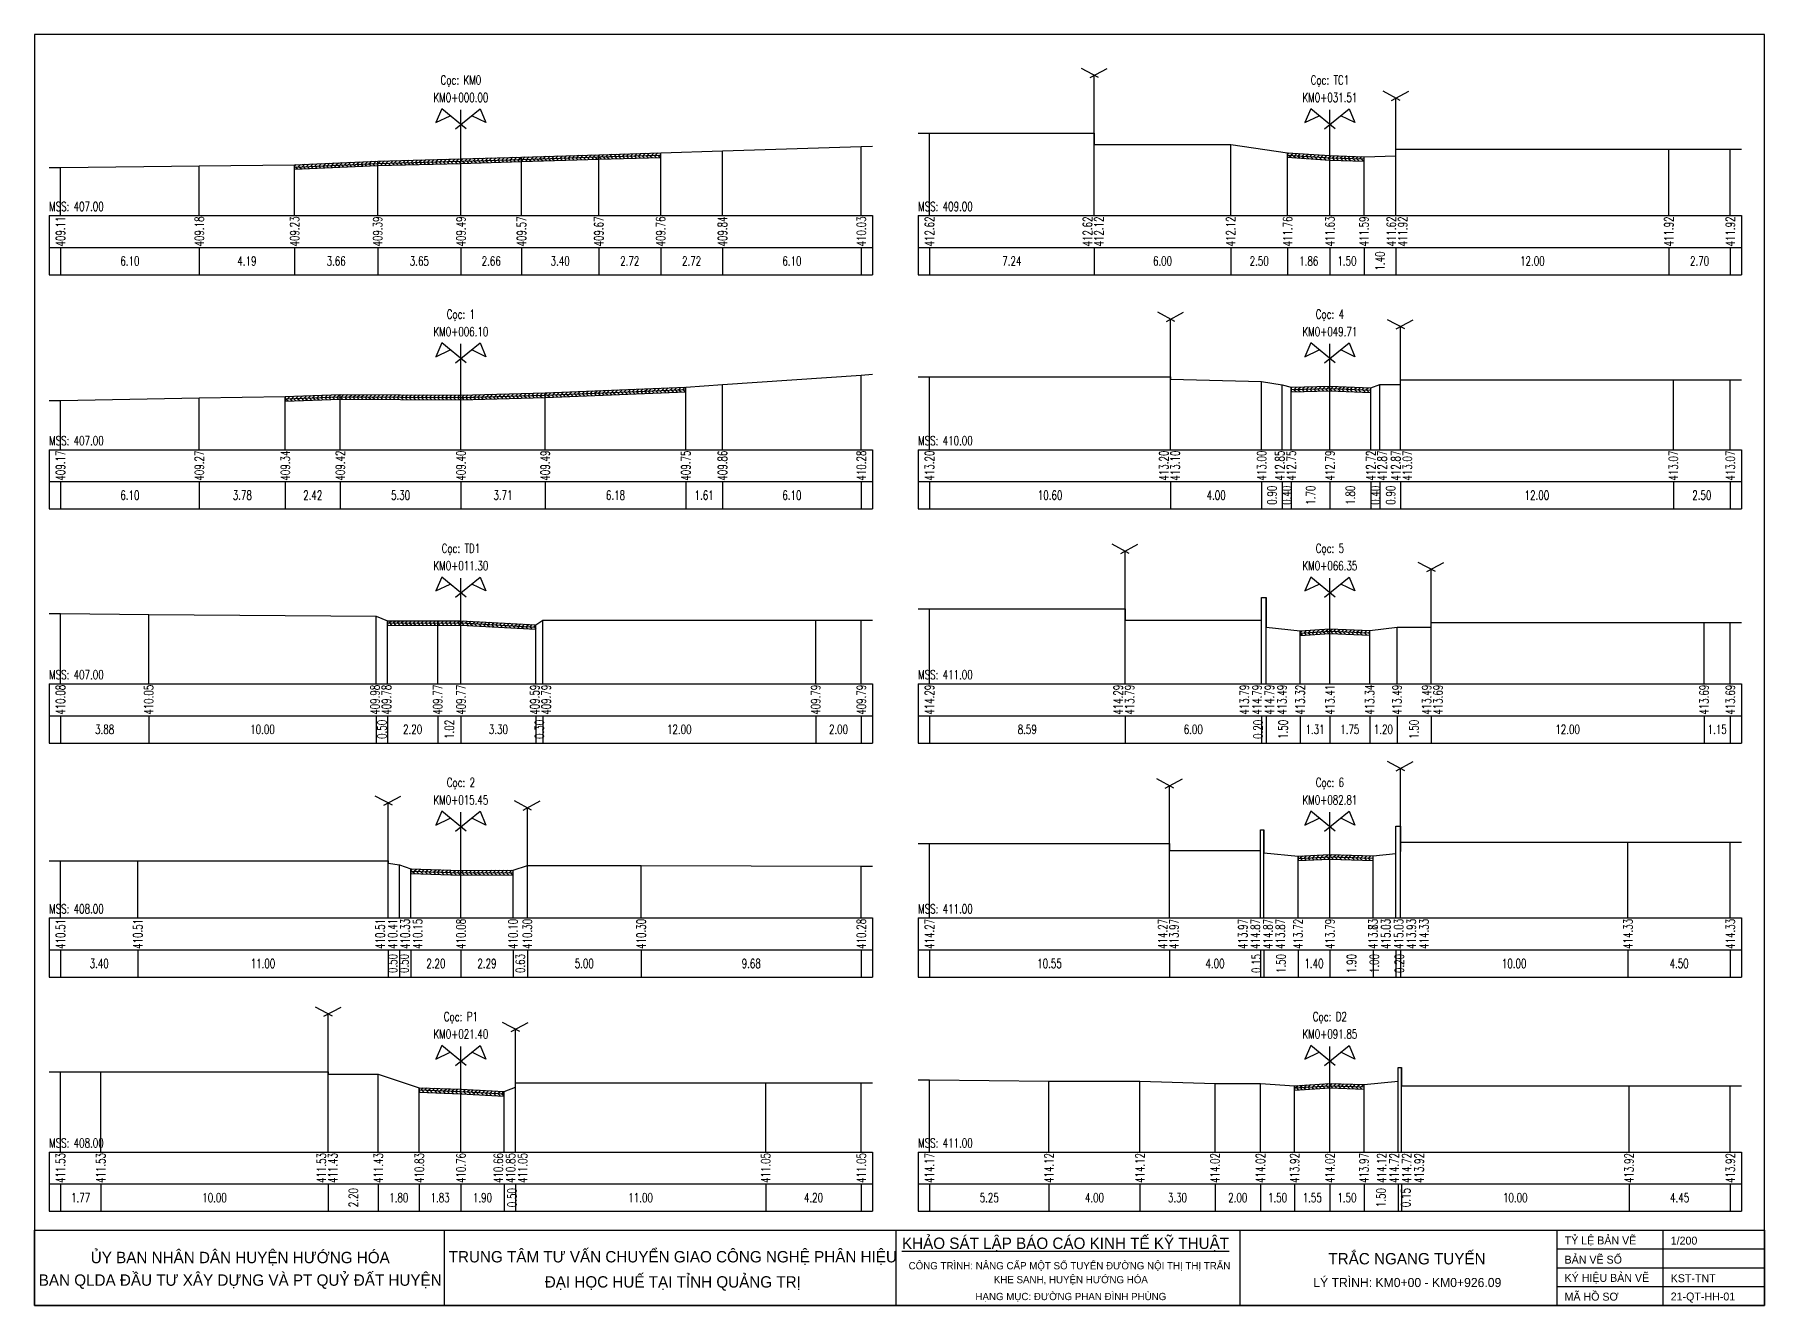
# Model space of a CAD drawing. Header units: centimetres. Extents: x 556321 to 560034, y 1839250 to 1840516.
# Drawn here: x 558196.7 to 558272.8, y 1839589.3 to 1839645.1 of the extents above; entities that cross this region are included whole.
import ezdxf
from ezdxf.enums import TextEntityAlignment as Align

# ---------------------------------------------------------------- set-up
doc = ezdxf.new("R2010")
doc.units = ezdxf.units.CM
doc.header["$MEASUREMENT"] = 0
doc.linetypes.add('KTTN$0$HIDDEN2', pattern=[0.1875, 0.125, -0.0625])
for name, color, linetype in [('AoDuongCu1', 1, 'Continuous'), ('AoDuongCu2', 2, 'Continuous'), ('DAU_CO', 3, 'Continuous'), ('entdauco', 3, 'Continuous'), ('ENTGOCTUYEN', 7, 'Continuous'), ('ENTPLINETUYEN', 1, 'Continuous'), ('enttntunhien', 3, 'Continuous'), ('KH_VAT', 8, 'Continuous'), ('KHUNGTEN', 1, 'Continuous'), ('KTTN$0$KHUNGTEN', 1, 'Continuous'), ('KTTN$0$NETKHUAT', 3, 'KTTN$0$HIDDEN2'), ('linedongtn', 8, 'Continuous'), ('MSSTracNgang', 5, 'Continuous'), ('plinetntn', 3, 'Continuous'), ('TuyenPDP_CDTN', 7, 'Continuous')]:
    doc.layers.add(name, color=color, linetype=linetype)
doc.styles.add('CHUSO', font='Vnsimple.shx', dxfattribs={"width": 0.7})
doc.styles.add('Khung ten', font='VHAVANB_3.TTF')
doc.styles.add('KTTN$0$Khung ten', font='VHAVANB_3.TTF')
doc.styles.add('TENCOC', font='vnsimple.shx', dxfattribs={"width": 0.7})
pattern_1 = [(45, (554573.0184, 1840687.18078), (-0.0883883476, 0.0883883476), [])]
pattern_2 = [(135, (554573.0184, 1840687.18078), (-0.0883883476, -0.0883883476), [])]

# ---------------------------------------------------------------- blocks, each defined once
blk = doc.blocks.new('A$C23B26463')
at = {"layer": 'KTTN$0$KHUNGTEN', "color": 7}
for p, q in [((-0.944, 2.953), (-0.944, 6.258)), ((18.913, 2.953), (18.913, 6.258)), ((34.032, 2.953), (34.032, 6.258)), ((47.968, 2.953), (47.968, 6.258)), ((52.635, 2.953), (52.635, 6.258))]:
    blk.add_line(p, q, dxfattribs=at)
at = {"layer": 'KTTN$0$KHUNGTEN', "color": 10}
blk.add_lwpolyline([(57.079, 2.953), (57.079, 58.791), (-18.961, 58.791), (-18.961, 2.953)], close=True, dxfattribs=at)
at = {"layer": 'KTTN$0$KHUNGTEN', "color": 4}
blk.add_lwpolyline([(-18.961, 6.258), (57.079, 6.258), (57.079, 2.953), (-18.961, 2.953), (-18.961, 6.258)], dxfattribs=at)
at = {"layer": 'KTTN$0$KHUNGTEN', "color": 7}
for points in [[(47.968, 5.432), (57.079, 5.432)], [(47.968, 4.606), (57.079, 4.606)], [(47.968, 3.78), (57.079, 3.78)]]:
    blk.add_lwpolyline(points, dxfattribs=at)
at = {"layer": 'ENTGOCTUYEN', "color": 3, "style": 'Khung ten'}
blk.add_text('kst-tnt', height=0.35, dxfattribs=at).set_placement((52.961, 4.145), align=Align.MIDDLE_LEFT)
at = {"layer": 'ENTPLINETUYEN', "color": 7, "style": 'Khung ten'}
for s, p in [('c«ng tr×nh: n©ng cÊp mét sè tuyÕn ®\xadêng néi thÞ thÞ trÊn ', (26.591, 4.697)), ('khe sanh, huyÖn h\xadíng hãa', (26.591, 4.085))]:
    blk.add_text(s, height=0.32, dxfattribs=at).set_placement(p, align=Align.MIDDLE_CENTER)
at = {"layer": 'ENTPLINETUYEN', "style": 'Khung ten'}
blk.add_text('h¹ng môc: ®\xadêng phan ®×nh phïng', height=0.32, dxfattribs=at).set_placement((26.591, 3.344), align=Align.MIDDLE_CENTER)
at = {"layer": 'KHUNGTEN', "color": 7, "style": 'Khung ten'}
for s, height, p in [('tr¾c ngang tuyÕn', 0.5, (41.368, 5.004)), ('Lý tr×nh: km0+00 - KM0+926.09', 0.4, (41.382, 3.958))]:
    blk.add_text(s, height=height, dxfattribs=at).set_placement(p, align=Align.MIDDLE_CENTER)
at = {"layer": 'KTTN$0$KHUNGTEN', "color": 7, "style": 'KTTN$0$Khung ten'}
for s, p in [('tû lÖ b¶n vÏ', (48.3, 5.808)), ('1/200', (52.961, 5.798)), ('b¶n vÏ sè', (48.294, 4.964)), ('Ký hiÖu b¶n vÏ', (48.294, 4.163)), ('m· hå s¬', (48.294, 3.337)), ('21-QT-hh-01', (52.961, 3.343))]:
    blk.add_text(s, height=0.35, dxfattribs=at).set_placement(p, align=Align.MIDDLE_LEFT)
blk.add_text('%%UKH¶O S¸T LËP B¸O C¸O KINH TÕ Kü THUËT', height=0.5, dxfattribs=at).set_placement((26.357, 5.682), align=Align.MIDDLE_CENTER)
at = {"layer": 'KTTN$0$NETKHUAT', "color": 7, "style": 'KTTN$0$Khung ten'}
for s, p in [('ñY BAN NH¢n D¢N huyÖn h\xadíng hãa', (-9.92, 5.057)), ('trung t©m t\xad vÊn chuyÓn giao c«ng nghÖ ph©n hiÖu', (9.095, 5.091)), ('ban qlda §ÇU T¦ X¢Y DùNG vµ pt quû ®Êt huyÖn', (-9.922, 4.065)), ('®¹i häc huÕ t¹i tØnh qu¶ng trÞ', (9.095, 3.985))]:
    blk.add_text(s, height=0.5, dxfattribs=at).set_placement(p, align=Align.MIDDLE_CENTER)
blk = doc.blocks.new('DauCo')
at = {"layer": 'DAU_CO', "linetype": 'Continuous'}
blk.add_line((0, 0), (0, 1.29), dxfattribs=at)
for points in [[(0.47, -0.38), (-1.68, 1.38), (-2.2, 0.17), (-0.95, 0.77)], [(-0.47, -0.38), (1.68, 1.38), (2.2, 0.17), (0.95, 0.77)]]:
    blk.add_lwpolyline(points, dxfattribs=at)
blk = doc.blocks.new('nha')
at = {"layer": 'KH_VAT', "color": 6}
for points in [[(0.188, 2.442), (-0.564, 2.844)], [(-0.188, 2.442), (0.564, 2.844)], [(0, 0), (0, 2.542)]]:
    blk.add_lwpolyline(points, dxfattribs=at)

msp = doc.modelspace()

# ---------------------------------------------------------------- hatches: boundary and pattern name
at = {"layer": 'AoDuongCu1'}
h = msp.add_hatch(dxfattribs=at)
h.set_pattern_fill('ANSI31', color=256, style=0)
h.set_pattern_definition(pattern_1)
h.paths.add_polyline_path([(558208.161, 1839639.402), (558211.816, 1839639.563), (558215.471, 1839639.66), (558218.136, 1839639.739), (558221.535, 1839639.842), (558224.253, 1839639.925), (558224.253, 1839639.825), (558221.535, 1839639.742), (558218.136, 1839639.639), (558215.471, 1839639.56), (558211.816, 1839639.463), (558208.161, 1839639.302)])
h = msp.add_hatch(dxfattribs=at)
h.set_pattern_fill('ANSI31', color=256, style=0)
h.set_pattern_definition(pattern_1)
h.paths.add_polyline_path([(558251.814, 1839639.929), (558253.671, 1839639.801), (558255.171, 1839639.756), (558255.171, 1839639.656), (558253.671, 1839639.701), (558251.814, 1839639.829)])
h = msp.add_hatch(dxfattribs=at)
h.set_pattern_fill('ANSI31', color=256, style=0)
h.set_pattern_definition(pattern_1)
h.paths.add_polyline_path([(558251.971, 1839629.626), (558253.671, 1839629.666), (558255.471, 1839629.596), (558255.471, 1839629.496), (558253.671, 1839629.566), (558251.971, 1839629.526)])
h = msp.add_hatch(dxfattribs=at)
h.set_pattern_fill('ANSI31', color=256, style=0)
h.set_pattern_definition(pattern_1)
h.paths.add_polyline_path([(558207.752, 1839629.218), (558210.168, 1839629.301), (558215.471, 1839629.278), (558219.177, 1839629.374), (558225.359, 1839629.629), (558225.359, 1839629.529), (558219.177, 1839629.274), (558215.471, 1839629.178), (558210.168, 1839629.201), (558207.752, 1839629.118)])
h = msp.add_hatch(dxfattribs=at)
h.set_pattern_fill('ANSI31', color=256, style=0)
h.set_pattern_definition(pattern_1)
h.paths.add_polyline_path([(558212.25, 1839619.368), (558212.25, 1839619.368), (558214.45, 1839619.361), (558215.471, 1839619.368), (558218.771, 1839619.188), (558218.771, 1839619.088), (558215.471, 1839619.268), (558214.45, 1839619.261), (558212.25, 1839619.268), (558212.25, 1839619.268)])
h = msp.add_hatch(dxfattribs=at)
h.set_pattern_fill('ANSI31', color=256, style=0)
h.set_pattern_definition(pattern_1)
h.paths.add_polyline_path([(558252.365, 1839618.915), (558253.671, 1839619.005), (558255.421, 1839618.933), (558255.421, 1839618.833), (558253.671, 1839618.905), (558252.365, 1839618.815)])
h = msp.add_hatch(dxfattribs=at)
h.set_pattern_fill('ANSI31', color=256, style=0)
h.set_pattern_definition(pattern_1)
h.paths.add_polyline_path([(558213.271, 1839608.46), (558215.471, 1839608.39), (558217.764, 1839608.404), (558217.764, 1839608.304), (558215.471, 1839608.29), (558213.271, 1839608.36)])
h = msp.add_hatch(dxfattribs=at)
h.set_pattern_fill('ANSI31', color=256, style=0)
h.set_pattern_definition(pattern_1)
h.paths.add_polyline_path([(558252.271, 1839609.023), (558253.671, 1839609.09), (558255.571, 1839609.033), (558255.571, 1839608.933), (558253.671, 1839608.99), (558252.271, 1839608.923)])
h = msp.add_hatch(dxfattribs=at)
h.set_pattern_fill('ANSI31', color=256, style=0)
h.set_pattern_definition(pattern_1)
h.paths.add_polyline_path([(558213.641, 1839598.848), (558215.471, 1839598.778), (558217.371, 1839598.678), (558217.371, 1839598.578), (558215.471, 1839598.678), (558213.641, 1839598.748)])
h = msp.add_hatch(dxfattribs=at)
h.set_pattern_fill('ANSI31', color=256, style=0)
h.set_pattern_definition(pattern_1)
h.paths.add_polyline_path([(558252.121, 1839598.935), (558253.671, 1839599.035), (558255.171, 1839598.985), (558255.171, 1839598.885), (558253.671, 1839598.935), (558252.121, 1839598.835)])
at = {"layer": 'AoDuongCu2'}
h = msp.add_hatch(dxfattribs=at)
h.set_pattern_fill('ANSI31', color=256, angle=90, style=0)
h.set_pattern_definition(pattern_2)
h.paths.add_polyline_path([(558208.161, 1839639.302), (558211.816, 1839639.463), (558215.471, 1839639.56), (558218.136, 1839639.639), (558221.535, 1839639.742), (558224.253, 1839639.825), (558224.253, 1839639.725), (558221.535, 1839639.642), (558218.136, 1839639.539), (558215.471, 1839639.46), (558211.816, 1839639.363), (558208.161, 1839639.202)])
h = msp.add_hatch(dxfattribs=at)
h.set_pattern_fill('ANSI31', color=256, angle=90, style=0)
h.set_pattern_definition(pattern_2)
h.paths.add_polyline_path([(558251.814, 1839639.829), (558253.671, 1839639.701), (558255.171, 1839639.656), (558255.171, 1839639.556), (558253.671, 1839639.601), (558251.814, 1839639.729)])
h = msp.add_hatch(dxfattribs=at)
h.set_pattern_fill('ANSI31', color=256, angle=90, style=0)
h.set_pattern_definition(pattern_2)
h.paths.add_polyline_path([(558207.752, 1839629.118), (558210.168, 1839629.201), (558215.471, 1839629.178), (558219.177, 1839629.274), (558225.359, 1839629.529), (558225.359, 1839629.429), (558219.177, 1839629.174), (558215.471, 1839629.078), (558210.168, 1839629.101), (558207.752, 1839629.018)])
h = msp.add_hatch(dxfattribs=at)
h.set_pattern_fill('ANSI31', color=256, angle=90, style=0)
h.set_pattern_definition(pattern_2)
h.paths.add_polyline_path([(558251.971, 1839629.526), (558253.671, 1839629.566), (558255.471, 1839629.496), (558255.471, 1839629.396), (558253.671, 1839629.466), (558251.971, 1839629.426)])
h = msp.add_hatch(dxfattribs=at)
h.set_pattern_fill('ANSI31', color=256, angle=90, style=0)
h.set_pattern_definition(pattern_2)
h.paths.add_polyline_path([(558212.25, 1839619.268), (558212.25, 1839619.268), (558214.45, 1839619.261), (558215.471, 1839619.268), (558218.771, 1839619.088), (558218.771, 1839618.988), (558215.471, 1839619.168), (558214.45, 1839619.161), (558212.25, 1839619.168), (558212.25, 1839619.168)])
h = msp.add_hatch(dxfattribs=at)
h.set_pattern_fill('ANSI31', color=256, angle=90, style=0)
h.set_pattern_definition(pattern_2)
h.paths.add_polyline_path([(558252.365, 1839618.815), (558253.671, 1839618.905), (558255.421, 1839618.833), (558255.421, 1839618.733), (558253.671, 1839618.805), (558252.365, 1839618.715)])
h = msp.add_hatch(dxfattribs=at)
h.set_pattern_fill('ANSI31', color=256, angle=90, style=0)
h.set_pattern_definition(pattern_2)
h.paths.add_polyline_path([(558213.271, 1839608.36), (558215.471, 1839608.29), (558217.764, 1839608.304), (558217.764, 1839608.204), (558215.471, 1839608.19), (558213.271, 1839608.26)])
h = msp.add_hatch(dxfattribs=at)
h.set_pattern_fill('ANSI31', color=256, angle=90, style=0)
h.set_pattern_definition(pattern_2)
h.paths.add_polyline_path([(558252.271, 1839608.923), (558253.671, 1839608.99), (558255.571, 1839608.933), (558255.571, 1839608.833), (558253.671, 1839608.89), (558252.271, 1839608.823)])
h = msp.add_hatch(dxfattribs=at)
h.set_pattern_fill('ANSI31', color=256, angle=90, style=0)
h.set_pattern_definition(pattern_2)
h.paths.add_polyline_path([(558213.641, 1839598.748), (558215.471, 1839598.678), (558217.371, 1839598.578), (558217.371, 1839598.478), (558215.471, 1839598.578), (558213.641, 1839598.648)])
h = msp.add_hatch(dxfattribs=at)
h.set_pattern_fill('ANSI31', color=256, angle=90, style=0)
h.set_pattern_definition(pattern_2)
h.paths.add_polyline_path([(558252.121, 1839598.835), (558253.671, 1839598.935), (558255.171, 1839598.885), (558255.171, 1839598.785), (558253.671, 1839598.835), (558252.121, 1839598.735)])

# ---------------------------------------------------------------- linework, layer by layer
at = {"layer": 'AoDuongCu1'}
for points in [[(558208.161, 1839639.302), (558211.816, 1839639.463), (558215.471, 1839639.56), (558218.136, 1839639.639), (558221.535, 1839639.742), (558224.253, 1839639.825)], [(558251.814, 1839639.829), (558253.671, 1839639.701), (558255.171, 1839639.656)], [(558207.752, 1839629.118), (558210.168, 1839629.201), (558215.471, 1839629.178), (558219.177, 1839629.274), (558225.359, 1839629.529)], [(558251.971, 1839629.526), (558253.671, 1839629.566), (558255.471, 1839629.496)], [(558212.25, 1839619.268), (558212.25, 1839619.268), (558214.45, 1839619.261), (558215.471, 1839619.268), (558218.771, 1839619.088)], [(558252.365, 1839618.815), (558253.671, 1839618.905), (558255.421, 1839618.833)], [(558213.271, 1839608.36), (558215.471, 1839608.29), (558217.764, 1839608.304)], [(558252.271, 1839608.923), (558253.671, 1839608.99), (558255.571, 1839608.933)], [(558213.641, 1839598.748), (558215.471, 1839598.678), (558217.371, 1839598.578)], [(558252.121, 1839598.835), (558253.671, 1839598.935), (558255.171, 1839598.885)]]:
    msp.add_lwpolyline(points, dxfattribs=at)
at = {"layer": 'AoDuongCu2'}
for points in [[(558208.161, 1839639.402), (558208.161, 1839639.202), (558211.816, 1839639.363), (558215.471, 1839639.46), (558218.136, 1839639.539), (558221.535, 1839639.642), (558224.253, 1839639.725), (558224.253, 1839639.925)], [(558251.814, 1839639.929), (558251.814, 1839639.729), (558253.671, 1839639.601), (558255.171, 1839639.556), (558255.171, 1839639.756)], [(558207.752, 1839629.218), (558207.752, 1839629.018), (558210.168, 1839629.101), (558215.471, 1839629.078), (558219.177, 1839629.174), (558225.359, 1839629.429), (558225.359, 1839629.629)], [(558251.971, 1839629.626), (558251.971, 1839629.426), (558253.671, 1839629.466), (558255.471, 1839629.396), (558255.471, 1839629.596)], [(558212.25, 1839619.368), (558212.25, 1839619.168), (558212.25, 1839619.168), (558214.45, 1839619.161), (558215.471, 1839619.168), (558218.771, 1839618.988), (558218.771, 1839619.188)], [(558252.365, 1839618.915), (558252.365, 1839618.715), (558253.671, 1839618.805), (558255.421, 1839618.733), (558255.421, 1839618.933)], [(558213.271, 1839608.46), (558213.271, 1839608.26), (558215.471, 1839608.19), (558217.764, 1839608.204), (558217.764, 1839608.404)], [(558252.271, 1839609.023), (558252.271, 1839608.823), (558253.671, 1839608.89), (558255.571, 1839608.833), (558255.571, 1839609.033)], [(558213.641, 1839598.848), (558213.641, 1839598.648), (558215.471, 1839598.578), (558217.371, 1839598.478), (558217.371, 1839598.678)], [(558252.121, 1839598.935), (558252.121, 1839598.735), (558253.671, 1839598.835), (558255.171, 1839598.785), (558255.171, 1839598.985)]]:
    msp.add_lwpolyline(points, dxfattribs=at)
at = {"layer": 'entdauco'}
for p, q in [((558215.471, 1839639.66), (558215.471, 1839641.169)), ((558253.671, 1839639.801), (558253.671, 1839641.169)), ((558215.471, 1839629.278), (558215.471, 1839630.881)), ((558253.671, 1839629.666), (558253.671, 1839630.881)), ((558215.471, 1839619.368), (558215.471, 1839620.593)), ((558253.671, 1839619.005), (558253.671, 1839620.593)), ((558215.471, 1839608.39), (558215.471, 1839610.305)), ((558253.671, 1839609.09), (558253.671, 1839610.305)), ((558215.471, 1839598.778), (558215.471, 1839600.017)), ((558253.671, 1839599.035), (558253.671, 1839600.017))]:
    msp.add_line(p, q, dxfattribs=at)
at = {"layer": 'enttntunhien'}
for p, q in [((558197.371, 1839637.169), (558233.571, 1839637.169)), ((558197.371, 1839637.169), (558197.371, 1839634.569)), ((558233.571, 1839637.169), (558233.571, 1839634.569)), ((558235.571, 1839637.169), (558271.771, 1839637.169)), ((558235.571, 1839637.169), (558235.571, 1839634.569)), ((558271.771, 1839637.169), (558271.771, 1839634.569)), ((558197.371, 1839635.769), (558233.571, 1839635.769)), ((558235.571, 1839635.769), (558271.771, 1839635.769)), ((558197.371, 1839634.569), (558233.571, 1839634.569)), ((558235.571, 1839634.569), (558271.771, 1839634.569)), ((558197.371, 1839626.881), (558233.571, 1839626.881)), ((558197.371, 1839626.881), (558197.371, 1839624.281)), ((558233.571, 1839626.881), (558233.571, 1839624.281)), ((558235.571, 1839626.881), (558271.771, 1839626.881)), ((558235.571, 1839626.881), (558235.571, 1839624.281)), ((558271.771, 1839626.881), (558271.771, 1839624.281)), ((558197.371, 1839625.481), (558233.571, 1839625.481)), ((558235.571, 1839625.481), (558271.771, 1839625.481)), ((558197.371, 1839624.281), (558233.571, 1839624.281)), ((558235.571, 1839624.281), (558271.771, 1839624.281)), ((558197.371, 1839616.593), (558233.571, 1839616.593)), ((558197.371, 1839616.593), (558197.371, 1839613.993)), ((558233.571, 1839616.593), (558233.571, 1839613.993)), ((558235.571, 1839616.593), (558271.771, 1839616.593)), ((558235.571, 1839616.593), (558235.571, 1839613.993)), ((558271.771, 1839616.593), (558271.771, 1839613.993)), ((558197.371, 1839615.193), (558233.571, 1839615.193)), ((558235.571, 1839615.193), (558271.771, 1839615.193)), ((558197.371, 1839613.993), (558233.571, 1839613.993)), ((558235.571, 1839613.993), (558271.771, 1839613.993)), ((558197.371, 1839606.305), (558233.571, 1839606.305)), ((558197.371, 1839606.305), (558197.371, 1839603.705)), ((558233.571, 1839606.305), (558233.571, 1839603.705)), ((558235.571, 1839606.305), (558271.771, 1839606.305)), ((558235.571, 1839606.305), (558235.571, 1839603.705)), ((558271.771, 1839606.305), (558271.771, 1839603.705)), ((558197.371, 1839604.905), (558233.571, 1839604.905)), ((558235.571, 1839604.905), (558271.771, 1839604.905)), ((558197.371, 1839603.705), (558233.571, 1839603.705)), ((558235.571, 1839603.705), (558271.771, 1839603.705)), ((558197.371, 1839596.017), (558233.571, 1839596.017)), ((558197.371, 1839596.017), (558197.371, 1839593.417)), ((558233.571, 1839596.017), (558233.571, 1839593.417)), ((558235.571, 1839596.017), (558271.771, 1839596.017)), ((558235.571, 1839596.017), (558235.571, 1839593.417)), ((558271.771, 1839596.017), (558271.771, 1839593.417)), ((558197.371, 1839594.617), (558233.571, 1839594.617)), ((558235.571, 1839594.617), (558271.771, 1839594.617)), ((558197.371, 1839593.417), (558233.571, 1839593.417)), ((558235.571, 1839593.417), (558271.771, 1839593.417))]:
    msp.add_line(p, q, dxfattribs=at)
at = {"layer": 'enttntunhien', "color": 3}
for p, q in [((558197.871, 1839635.769), (558197.871, 1839634.569)), ((558203.971, 1839635.769), (558203.971, 1839634.569)), ((558208.161, 1839635.769), (558208.161, 1839634.569)), ((558211.816, 1839635.769), (558211.816, 1839634.569)), ((558215.471, 1839635.769), (558215.471, 1839634.569)), ((558218.136, 1839635.769), (558218.136, 1839634.569)), ((558221.535, 1839635.769), (558221.535, 1839634.569)), ((558224.253, 1839635.769), (558224.253, 1839634.569)), ((558226.972, 1839635.769), (558226.972, 1839634.569)), ((558233.071, 1839635.769), (558233.071, 1839634.569)), ((558236.071, 1839635.769), (558236.071, 1839634.569)), ((558243.314, 1839635.769), (558243.314, 1839634.569)), ((558249.314, 1839635.769), (558249.314, 1839634.569)), ((558251.814, 1839635.769), (558251.814, 1839634.569)), ((558253.671, 1839635.769), (558253.671, 1839634.569)), ((558255.171, 1839635.769), (558255.171, 1839634.569)), ((558256.571, 1839635.769), (558256.571, 1839634.569)), ((558268.571, 1839635.769), (558268.571, 1839634.569)), ((558271.271, 1839635.769), (558271.271, 1839634.569)), ((558197.871, 1839625.481), (558197.871, 1839624.281)), ((558203.971, 1839625.481), (558203.971, 1839624.281)), ((558207.752, 1839625.481), (558207.752, 1839624.281)), ((558210.168, 1839625.481), (558210.168, 1839624.281)), ((558215.471, 1839625.481), (558215.471, 1839624.281)), ((558219.177, 1839625.481), (558219.177, 1839624.281)), ((558225.359, 1839625.481), (558225.359, 1839624.281)), ((558226.972, 1839625.481), (558226.972, 1839624.281)), ((558233.071, 1839625.481), (558233.071, 1839624.281)), ((558236.071, 1839625.481), (558236.071, 1839624.281)), ((558246.671, 1839625.481), (558246.671, 1839624.281)), ((558250.671, 1839625.481), (558250.671, 1839624.281)), ((558251.571, 1839625.481), (558251.571, 1839624.281)), ((558251.971, 1839625.481), (558251.971, 1839624.281)), ((558253.671, 1839625.481), (558253.671, 1839624.281)), ((558255.471, 1839625.481), (558255.471, 1839624.281)), ((558255.871, 1839625.481), (558255.871, 1839624.281)), ((558256.771, 1839625.481), (558256.771, 1839624.281)), ((558268.771, 1839625.481), (558268.771, 1839624.281)), ((558271.271, 1839625.481), (558271.271, 1839624.281)), ((558197.871, 1839615.193), (558197.871, 1839613.993)), ((558201.75, 1839615.193), (558201.75, 1839613.993)), ((558211.75, 1839615.193), (558211.75, 1839613.993)), ((558212.25, 1839615.193), (558212.25, 1839613.993)), ((558214.45, 1839615.193), (558214.45, 1839613.993)), ((558215.471, 1839615.193), (558215.471, 1839613.993)), ((558218.771, 1839615.193), (558218.771, 1839613.993)), ((558219.071, 1839615.193), (558219.071, 1839613.993)), ((558231.071, 1839615.193), (558231.071, 1839613.993)), ((558233.071, 1839615.193), (558233.071, 1839613.993)), ((558236.071, 1839615.193), (558236.071, 1839613.993)), ((558244.665, 1839615.193), (558244.665, 1839613.993)), ((558250.665, 1839615.193), (558250.665, 1839613.993)), ((558250.865, 1839615.193), (558250.865, 1839613.993)), ((558252.365, 1839615.193), (558252.365, 1839613.993)), ((558253.671, 1839615.193), (558253.671, 1839613.993)), ((558255.421, 1839615.193), (558255.421, 1839613.993)), ((558256.621, 1839615.193), (558256.621, 1839613.993)), ((558258.121, 1839615.193), (558258.121, 1839613.993)), ((558270.121, 1839615.193), (558270.121, 1839613.993)), ((558271.271, 1839615.193), (558271.271, 1839613.993)), ((558197.871, 1839604.905), (558197.871, 1839603.705)), ((558201.271, 1839604.905), (558201.271, 1839603.705)), ((558212.271, 1839604.905), (558212.271, 1839603.705)), ((558212.771, 1839604.905), (558212.771, 1839603.705)), ((558213.271, 1839604.905), (558213.271, 1839603.705)), ((558215.471, 1839604.905), (558215.471, 1839603.705)), ((558217.764, 1839604.905), (558217.764, 1839603.705)), ((558218.394, 1839604.905), (558218.394, 1839603.705)), ((558223.394, 1839604.905), (558223.394, 1839603.705)), ((558233.071, 1839604.905), (558233.071, 1839603.705)), ((558236.071, 1839604.905), (558236.071, 1839603.705)), ((558246.621, 1839604.905), (558246.621, 1839603.705)), ((558250.621, 1839604.905), (558250.621, 1839603.705)), ((558250.771, 1839604.905), (558250.771, 1839603.705)), ((558252.271, 1839604.905), (558252.271, 1839603.705)), ((558253.671, 1839604.905), (558253.671, 1839603.705)), ((558255.571, 1839604.905), (558255.571, 1839603.705)), ((558256.571, 1839604.905), (558256.571, 1839603.705)), ((558256.771, 1839604.905), (558256.771, 1839603.705)), ((558266.771, 1839604.905), (558266.771, 1839603.705)), ((558271.271, 1839604.905), (558271.271, 1839603.705)), ((558197.871, 1839594.617), (558197.871, 1839593.417)), ((558199.641, 1839594.617), (558199.641, 1839593.417)), ((558209.641, 1839594.617), (558209.641, 1839593.417)), ((558211.841, 1839594.617), (558211.841, 1839593.417)), ((558213.641, 1839594.617), (558213.641, 1839593.417)), ((558215.471, 1839594.617), (558215.471, 1839593.417)), ((558217.371, 1839594.617), (558217.371, 1839593.417)), ((558217.871, 1839594.617), (558217.871, 1839593.417)), ((558228.871, 1839594.617), (558228.871, 1839593.417)), ((558233.071, 1839594.617), (558233.071, 1839593.417)), ((558236.071, 1839594.617), (558236.071, 1839593.417)), ((558241.321, 1839594.617), (558241.321, 1839593.417)), ((558245.321, 1839594.617), (558245.321, 1839593.417)), ((558248.621, 1839594.617), (558248.621, 1839593.417)), ((558250.621, 1839594.617), (558250.621, 1839593.417)), ((558252.121, 1839594.617), (558252.121, 1839593.417)), ((558253.671, 1839594.617), (558253.671, 1839593.417)), ((558255.171, 1839594.617), (558255.171, 1839593.417)), ((558256.671, 1839594.617), (558256.671, 1839593.417)), ((558256.821, 1839594.617), (558256.821, 1839593.417)), ((558266.821, 1839594.617), (558266.821, 1839593.417)), ((558271.271, 1839594.617), (558271.271, 1839593.417))]:
    msp.add_line(p, q, dxfattribs=at)
at = {"layer": 'linedongtn'}
for p, q in [((558236.071, 1839637.169), (558236.071, 1839640.789)), ((558243.314, 1839637.169), (558243.314, 1839640.789)), ((558243.314, 1839637.169), (558243.314, 1839640.289)), ((558249.314, 1839637.169), (558249.314, 1839640.289)), ((558211.816, 1839637.169), (558211.816, 1839639.563)), ((558215.471, 1839637.169), (558215.471, 1839639.66)), ((558218.136, 1839637.169), (558218.136, 1839639.739)), ((558221.535, 1839637.169), (558221.535, 1839639.842)), ((558224.253, 1839637.169), (558224.253, 1839639.925)), ((558226.972, 1839637.169), (558226.972, 1839640.009)), ((558233.071, 1839637.169), (558233.071, 1839640.199)), ((558251.814, 1839637.169), (558251.814, 1839639.929)), ((558253.671, 1839637.169), (558253.671, 1839639.801)), ((558255.171, 1839637.169), (558255.171, 1839639.756)), ((558256.571, 1839637.169), (558256.571, 1839640.086)), ((558256.571, 1839637.169), (558256.571, 1839639.786)), ((558268.571, 1839637.169), (558268.571, 1839640.086)), ((558271.271, 1839637.169), (558271.271, 1839640.086)), ((558197.871, 1839637.169), (558197.871, 1839639.28)), ((558203.971, 1839637.169), (558203.971, 1839639.353)), ((558208.161, 1839637.169), (558208.161, 1839639.402)), ((558226.972, 1839626.881), (558226.972, 1839629.74)), ((558233.071, 1839626.881), (558233.071, 1839630.16)), ((558236.071, 1839626.881), (558236.071, 1839630.076)), ((558246.671, 1839626.881), (558246.671, 1839630.076)), ((558246.671, 1839626.881), (558246.671, 1839629.976)), ((558250.671, 1839626.881), (558250.671, 1839629.876)), ((558251.571, 1839626.881), (558251.571, 1839629.726)), ((558253.671, 1839626.881), (558253.671, 1839629.666)), ((558255.871, 1839626.881), (558255.871, 1839629.746)), ((558256.771, 1839626.881), (558256.771, 1839629.946)), ((558256.771, 1839626.881), (558256.771, 1839629.746)), ((558268.771, 1839626.881), (558268.771, 1839629.946)), ((558271.271, 1839626.881), (558271.271, 1839629.946)), ((558197.871, 1839626.881), (558197.871, 1839629.048)), ((558203.971, 1839626.881), (558203.971, 1839629.153)), ((558207.752, 1839626.881), (558207.752, 1839629.218)), ((558210.168, 1839626.881), (558210.168, 1839629.301)), ((558215.471, 1839626.881), (558215.471, 1839629.278)), ((558219.177, 1839626.881), (558219.177, 1839629.374)), ((558225.359, 1839626.881), (558225.359, 1839629.629)), ((558251.971, 1839626.881), (558251.971, 1839629.626)), ((558255.471, 1839626.881), (558255.471, 1839629.596)), ((558236.071, 1839616.593), (558236.071, 1839619.885)), ((558244.665, 1839616.593), (558244.665, 1839619.885)), ((558250.665, 1839616.593), (558250.665, 1839620.385)), ((558250.865, 1839616.593), (558250.865, 1839620.385)), ((558197.871, 1839616.593), (558197.871, 1839619.677)), ((558201.75, 1839616.593), (558201.75, 1839619.646)), ((558211.75, 1839616.593), (558211.75, 1839619.568)), ((558212.25, 1839616.593), (558212.25, 1839619.368)), ((558214.45, 1839616.593), (558214.45, 1839619.361)), ((558215.471, 1839616.593), (558215.471, 1839619.368)), ((558218.771, 1839616.593), (558218.771, 1839619.188)), ((558219.071, 1839616.593), (558219.071, 1839619.388)), ((558231.071, 1839616.593), (558231.071, 1839619.388)), ((558233.071, 1839616.593), (558233.071, 1839619.388)), ((558244.665, 1839616.593), (558244.665, 1839619.385)), ((558250.665, 1839616.593), (558250.665, 1839619.385)), ((558250.865, 1839616.593), (558250.865, 1839619.085)), ((558253.671, 1839616.593), (558253.671, 1839619.005)), ((558256.621, 1839616.593), (558256.621, 1839619.083)), ((558258.121, 1839616.593), (558258.121, 1839619.283)), ((558258.121, 1839616.593), (558258.121, 1839619.083)), ((558270.121, 1839616.593), (558270.121, 1839619.283)), ((558271.271, 1839616.593), (558271.271, 1839619.283)), ((558252.365, 1839616.593), (558252.365, 1839618.915)), ((558255.421, 1839616.593), (558255.421, 1839618.933)), ((558250.621, 1839606.305), (558250.621, 1839610.173)), ((558250.771, 1839606.305), (558250.771, 1839610.173)), ((558256.571, 1839606.305), (558256.571, 1839610.333)), ((558256.771, 1839606.305), (558256.771, 1839610.333)), ((558236.071, 1839606.305), (558236.071, 1839609.573)), ((558246.621, 1839606.305), (558246.621, 1839609.573)), ((558246.621, 1839606.305), (558246.621, 1839609.273)), ((558250.621, 1839606.305), (558250.621, 1839609.273)), ((558250.771, 1839606.305), (558250.771, 1839609.173)), ((558256.571, 1839606.305), (558256.571, 1839609.133)), ((558256.771, 1839606.305), (558256.771, 1839609.633)), ((558256.771, 1839606.305), (558256.771, 1839609.233)), ((558266.771, 1839606.305), (558266.771, 1839609.633)), ((558271.271, 1839606.305), (558271.271, 1839609.633)), ((558197.871, 1839606.305), (558197.871, 1839608.82)), ((558201.271, 1839606.305), (558201.271, 1839608.82)), ((558212.271, 1839606.305), (558212.271, 1839608.82)), ((558212.271, 1839606.305), (558212.271, 1839608.72)), ((558212.771, 1839606.305), (558212.771, 1839608.64)), ((558213.271, 1839606.305), (558213.271, 1839608.46)), ((558215.471, 1839606.305), (558215.471, 1839608.39)), ((558217.764, 1839606.305), (558217.764, 1839608.404)), ((558218.394, 1839606.305), (558218.394, 1839608.604)), ((558223.394, 1839606.305), (558223.394, 1839608.604)), ((558233.071, 1839606.305), (558233.071, 1839608.585)), ((558252.271, 1839606.305), (558252.271, 1839609.023)), ((558253.671, 1839606.305), (558253.671, 1839609.09)), ((558255.571, 1839606.305), (558255.571, 1839609.033)), ((558197.871, 1839596.017), (558197.871, 1839599.548)), ((558199.641, 1839596.017), (558199.641, 1839599.548)), ((558209.641, 1839596.017), (558209.641, 1839599.548)), ((558209.641, 1839596.017), (558209.641, 1839599.448)), ((558211.841, 1839596.017), (558211.841, 1839599.448)), ((558256.671, 1839596.017), (558256.671, 1839599.735)), ((558256.821, 1839596.017), (558256.821, 1839599.735)), ((558213.641, 1839596.017), (558213.641, 1839598.848)), ((558215.471, 1839596.017), (558215.471, 1839598.778)), ((558217.371, 1839596.017), (558217.371, 1839598.678)), ((558217.871, 1839596.017), (558217.871, 1839599.068)), ((558217.871, 1839596.017), (558217.871, 1839598.868)), ((558228.871, 1839596.017), (558228.871, 1839599.068)), ((558233.071, 1839596.017), (558233.071, 1839599.068)), ((558236.071, 1839596.017), (558236.071, 1839599.187)), ((558241.321, 1839596.017), (558241.321, 1839599.135)), ((558245.321, 1839596.017), (558245.321, 1839599.135)), ((558248.621, 1839596.017), (558248.621, 1839599.035)), ((558250.621, 1839596.017), (558250.621, 1839599.035)), ((558252.121, 1839596.017), (558252.121, 1839598.935)), ((558253.671, 1839596.017), (558253.671, 1839599.035)), ((558255.171, 1839596.017), (558255.171, 1839598.985)), ((558256.671, 1839596.017), (558256.671, 1839599.135)), ((558256.821, 1839596.017), (558256.821, 1839598.935)), ((558266.821, 1839596.017), (558266.821, 1839598.935)), ((558271.271, 1839596.017), (558271.271, 1839598.935))]:
    msp.add_line(p, q, dxfattribs=at)
at = {"layer": 'plinetntn'}
for points in [[(558235.571, 1839640.789), (558236.071, 1839640.789), (558243.314, 1839640.789), (558243.314, 1839640.289), (558249.314, 1839640.289), (558251.814, 1839639.929), (558253.671, 1839639.801), (558255.171, 1839639.756), (558256.571, 1839639.786), (558256.571, 1839640.086), (558268.571, 1839640.086), (558271.271, 1839640.086), (558271.771, 1839640.086)], [(558197.371, 1839639.274), (558197.871, 1839639.28), (558203.971, 1839639.353), (558208.161, 1839639.402), (558211.816, 1839639.563), (558215.471, 1839639.66), (558218.136, 1839639.739), (558221.535, 1839639.842), (558224.253, 1839639.925), (558226.972, 1839640.009), (558233.071, 1839640.199), (558233.571, 1839640.215)], [(558197.372, 1839629.04), (558197.871, 1839629.048), (558203.971, 1839629.153), (558207.752, 1839629.218), (558210.168, 1839629.301), (558215.471, 1839629.278), (558219.177, 1839629.374), (558225.359, 1839629.629), (558226.972, 1839629.74), (558233.071, 1839630.16), (558233.57, 1839630.194)], [(558235.571, 1839630.076), (558236.071, 1839630.076), (558246.671, 1839630.076), (558246.671, 1839629.976), (558250.671, 1839629.876), (558251.571, 1839629.726), (558251.971, 1839629.626), (558253.671, 1839629.666), (558255.471, 1839629.596), (558255.871, 1839629.746), (558256.771, 1839629.746), (558256.771, 1839629.946), (558268.771, 1839629.946), (558271.271, 1839629.946), (558271.771, 1839629.946)], [(558235.571, 1839619.885), (558236.071, 1839619.885), (558244.665, 1839619.885), (558244.665, 1839619.385), (558250.665, 1839619.385), (558250.665, 1839620.385), (558250.865, 1839620.385), (558250.865, 1839619.085), (558252.365, 1839618.915), (558253.671, 1839619.005), (558255.421, 1839618.933), (558256.621, 1839619.083), (558258.121, 1839619.083), (558258.121, 1839619.283), (558270.121, 1839619.283), (558271.271, 1839619.283), (558271.771, 1839619.283)], [(558197.371, 1839619.681), (558197.871, 1839619.677), (558201.75, 1839619.646), (558211.75, 1839619.568), (558212.25, 1839619.368), (558214.45, 1839619.361), (558215.471, 1839619.368), (558218.771, 1839619.188), (558219.071, 1839619.388), (558231.071, 1839619.388), (558233.071, 1839619.388), (558233.571, 1839619.388)], [(558235.571, 1839609.573), (558236.071, 1839609.573), (558246.621, 1839609.573), (558246.621, 1839609.273), (558250.621, 1839609.273), (558250.621, 1839610.173), (558250.771, 1839610.173), (558250.771, 1839609.173), (558252.271, 1839609.023), (558253.671, 1839609.09), (558255.571, 1839609.033), (558256.571, 1839609.133), (558256.571, 1839610.333), (558256.771, 1839610.333), (558256.771, 1839609.233), (558256.771, 1839609.633), (558266.771, 1839609.633), (558271.271, 1839609.633), (558271.771, 1839609.633)], [(558197.371, 1839608.82), (558197.871, 1839608.82), (558201.271, 1839608.82), (558212.271, 1839608.82), (558212.271, 1839608.72), (558212.771, 1839608.64), (558213.271, 1839608.46), (558215.471, 1839608.39), (558217.764, 1839608.404), (558218.394, 1839608.604), (558223.394, 1839608.604), (558233.071, 1839608.585), (558233.571, 1839608.584)], [(558197.371, 1839599.548), (558197.871, 1839599.548), (558199.641, 1839599.548), (558209.641, 1839599.548), (558209.641, 1839599.448), (558211.841, 1839599.448), (558213.641, 1839598.848), (558215.471, 1839598.778), (558217.371, 1839598.678), (558217.871, 1839598.868), (558217.871, 1839599.068), (558228.871, 1839599.068), (558233.071, 1839599.068), (558233.571, 1839599.068)], [(558235.571, 1839599.192), (558236.071, 1839599.187), (558241.321, 1839599.135), (558245.321, 1839599.135), (558248.621, 1839599.035), (558250.621, 1839599.035), (558252.121, 1839598.935), (558253.671, 1839599.035), (558255.171, 1839598.985), (558256.671, 1839599.135), (558256.671, 1839599.735), (558256.821, 1839599.735), (558256.821, 1839598.935), (558266.821, 1839598.935), (558271.271, 1839598.935), (558271.771, 1839598.935)]]:
    msp.add_lwpolyline(points, dxfattribs=at)

# ---------------------------------------------------------------- block references
at = {"layer": 'entdauco', "lineweight": -2}
msp.add_blockref('A$C23B26463', (558215.692, 1839586.329), dxfattribs=at)
at = {"layer": 'entdauco', "xscale": 0.5, "yscale": 0.5}
for p in [(558215.471, 1839641.169), (558253.671, 1839641.169), (558215.471, 1839630.881), (558253.671, 1839630.881), (558215.471, 1839620.593), (558253.671, 1839620.593), (558215.471, 1839610.305), (558253.671, 1839610.305), (558215.471, 1839600.017), (558253.671, 1839600.017)]:
    msp.add_blockref('DauCo', p, dxfattribs=at)
at = {"layer": 'TuyenPDP_CDTN'}
for p in [(558243.314, 1839640.789), (558256.571, 1839639.786), (558246.671, 1839630.076), (558256.771, 1839629.746), (558244.665, 1839619.885), (558258.121, 1839619.083), (558256.771, 1839610.333), (558246.621, 1839609.573), (558212.271, 1839608.82), (558218.394, 1839608.604), (558209.641, 1839599.548), (558217.871, 1839598.868)]:
    msp.add_blockref('nha', p, dxfattribs=at)

# ---------------------------------------------------------------- texts
at = {"layer": 'entdauco', "style": 'TENCOC', "width": 0.7}
for s, p in [('Cäc: KM0', (558215.471, 1839643.077)), ('Cäc: TC1', (558253.671, 1839643.077)), ('KM0+000.00', (558215.471, 1839642.357)), ('KM0+031.51', (558253.671, 1839642.357)), ('Cäc: 1', (558215.471, 1839632.789)), ('Cäc: 4', (558253.671, 1839632.789)), ('KM0+006.10', (558215.471, 1839632.069)), ('KM0+049.71', (558253.671, 1839632.069)), ('Cäc: TD1', (558215.471, 1839622.501)), ('Cäc: 5', (558253.671, 1839622.501)), ('KM0+011.30', (558215.471, 1839621.781)), ('KM0+066.35', (558253.671, 1839621.781)), ('Cäc: 2', (558215.471, 1839612.213)), ('Cäc: 6', (558253.671, 1839612.213)), ('KM0+015.45', (558215.471, 1839611.493)), ('KM0+082.81', (558253.671, 1839611.493)), ('Cäc: P1', (558215.471, 1839601.925)), ('Cäc: D2', (558253.671, 1839601.925)), ('KM0+021.40', (558215.471, 1839601.205)), ('KM0+091.85', (558253.671, 1839601.205))]:
    msp.add_text(s, height=0.4, dxfattribs=at).set_placement(p, align=Align.MIDDLE)
at = {"layer": 'enttntunhien', "color": 3, "style": 'CHUSO', "width": 0.7}
for s, p in [('409.11', (558197.871, 1839636.469)), ('409.18', (558203.971, 1839636.469)), ('409.23', (558208.161, 1839636.469)), ('409.39', (558211.816, 1839636.469)), ('409.49', (558215.471, 1839636.469)), ('409.57', (558218.136, 1839636.469)), ('409.67', (558221.535, 1839636.469)), ('409.76', (558224.253, 1839636.469)), ('409.84', (558226.972, 1839636.469)), ('410.03', (558233.071, 1839636.469)), ('412.62', (558236.071, 1839636.469)), ('412.62', (558243.014, 1839636.469)), ('412.12', (558243.514, 1839636.469)), ('412.12', (558249.314, 1839636.469)), ('411.76', (558251.814, 1839636.469)), ('411.63', (558253.671, 1839636.469)), ('411.59', (558255.171, 1839636.469)), ('411.62', (558256.371, 1839636.469)), ('411.92', (558256.871, 1839636.469)), ('411.92', (558268.571, 1839636.469)), ('411.92', (558271.271, 1839636.469)), ('1.40', (558255.871, 1839635.169)), ('409.17', (558197.871, 1839626.181)), ('409.27', (558203.971, 1839626.181)), ('409.34', (558207.752, 1839626.181)), ('409.42', (558210.168, 1839626.181)), ('409.40', (558215.471, 1839626.181)), ('409.49', (558219.177, 1839626.181)), ('409.75', (558225.359, 1839626.181)), ('409.86', (558226.972, 1839626.181)), ('410.28', (558233.071, 1839626.181)), ('413.20', (558236.071, 1839626.181)), ('413.20', (558246.371, 1839626.181)), ('413.10', (558246.871, 1839626.181)), ('413.00', (558250.671, 1839626.181)), ('412.85', (558251.471, 1839626.181)), ('412.75', (558251.971, 1839626.181)), ('412.79', (558253.671, 1839626.181)), ('412.72', (558255.471, 1839626.181)), ('412.87', (558255.971, 1839626.181)), ('412.87', (558256.571, 1839626.181)), ('413.07', (558257.071, 1839626.181)), ('413.07', (558268.771, 1839626.181)), ('413.07', (558271.271, 1839626.181)), ('0.90', (558251.121, 1839624.881)), ('0.40', (558251.771, 1839624.881)), ('1.70', (558252.821, 1839624.881)), ('1.80', (558254.571, 1839624.881)), ('0.40', (558255.671, 1839624.881)), ('0.90', (558256.346, 1839624.881)), ('410.08', (558197.871, 1839615.893)), ('410.05', (558201.75, 1839615.893)), ('409.98', (558211.7, 1839615.893)), ('409.78', (558212.2, 1839615.893)), ('409.77', (558214.45, 1839615.893)), ('409.77', (558215.471, 1839615.893)), ('409.59', (558218.721, 1839615.893)), ('409.79', (558219.221, 1839615.893)), ('409.79', (558231.071, 1839615.893)), ('409.79', (558233.071, 1839615.893)), ('414.29', (558236.071, 1839615.893)), ('414.29', (558244.365, 1839615.893)), ('413.79', (558244.865, 1839615.893)), ('413.79', (558249.915, 1839615.893)), ('414.79', (558250.465, 1839615.893)), ('414.79', (558251.015, 1839615.893)), ('413.49', (558251.565, 1839615.893)), ('413.32', (558252.365, 1839615.893)), ('413.41', (558253.671, 1839615.893)), ('413.34', (558255.421, 1839615.893)), ('413.49', (558256.621, 1839615.893)), ('413.49', (558257.921, 1839615.893)), ('413.69', (558258.421, 1839615.893)), ('413.69', (558270.121, 1839615.893)), ('413.69', (558271.271, 1839615.893)), ('0.50', (558212, 1839614.593)), ('1.02', (558214.961, 1839614.593)), ('0.30', (558218.921, 1839614.593)), ('0.20', (558250.515, 1839614.593)), ('1.50', (558251.615, 1839614.593)), ('1.50', (558257.371, 1839614.593)), ('410.51', (558197.871, 1839605.605)), ('410.51', (558201.271, 1839605.605)), ('410.51', (558211.921, 1839605.605)), ('410.41', (558212.471, 1839605.605)), ('410.33', (558213.021, 1839605.605)), ('410.15', (558213.571, 1839605.605)), ('410.08', (558215.471, 1839605.605)), ('410.10', (558217.764, 1839605.605)), ('410.30', (558218.394, 1839605.605)), ('410.30', (558223.394, 1839605.605)), ('410.28', (558233.071, 1839605.605)), ('414.27', (558236.071, 1839605.605)), ('414.27', (558246.321, 1839605.605)), ('413.97', (558246.821, 1839605.605)), ('413.97', (558249.846, 1839605.605)), ('414.87', (558250.396, 1839605.605)), ('414.87', (558250.946, 1839605.605)), ('413.87', (558251.496, 1839605.605)), ('413.72', (558252.271, 1839605.605)), ('413.79', (558253.671, 1839605.605)), ('413.73', (558255.571, 1839605.605)), ('413.83', (558255.571, 1839605.605)), ('415.03', (558256.131, 1839605.605)), ('415.03', (558256.691, 1839605.605)), ('413.93', (558257.251, 1839605.605)), ('414.33', (558257.811, 1839605.605)), ('414.33', (558266.771, 1839605.605)), ('414.33', (558271.271, 1839605.605)), ('0.50', (558212.471, 1839604.305)), ('0.50', (558212.971, 1839604.305)), ('0.63', (558218.079, 1839604.305)), ('0.15', (558250.434, 1839604.305)), ('1.50', (558251.521, 1839604.305)), ('1.90', (558254.621, 1839604.305)), ('1.00', (558255.621, 1839604.305)), ('0.20', (558256.721, 1839604.305)), ('411.53', (558197.871, 1839595.317)), ('411.53', (558199.641, 1839595.317)), ('411.53', (558209.341, 1839595.317)), ('411.43', (558209.841, 1839595.317)), ('411.43', (558211.841, 1839595.317)), ('410.83', (558213.641, 1839595.317)), ('410.76', (558215.471, 1839595.317)), ('410.66', (558217.121, 1839595.317)), ('410.85', (558217.655, 1839595.317)), ('411.05', (558218.188, 1839595.317)), ('411.05', (558228.871, 1839595.317)), ('411.05', (558233.071, 1839595.317)), ('414.17', (558236.071, 1839595.317)), ('414.12', (558241.321, 1839595.317)), ('414.12', (558245.321, 1839595.317)), ('414.02', (558248.621, 1839595.317)), ('414.02', (558250.621, 1839595.317)), ('413.92', (558252.121, 1839595.317)), ('414.02', (558253.671, 1839595.317)), ('413.97', (558255.171, 1839595.317)), ('414.12', (558255.946, 1839595.317)), ('414.72', (558256.496, 1839595.317)), ('414.72', (558257.046, 1839595.317)), ('413.92', (558257.596, 1839595.317)), ('413.92', (558266.821, 1839595.317)), ('413.92', (558271.271, 1839595.317)), ('2.20', (558210.741, 1839594.017)), ('0.50', (558217.721, 1839594.017)), ('1.50', (558255.921, 1839594.017)), ('0.15', (558257.009, 1839594.017))]:
    msp.add_text(s, height=0.4, rotation=90, dxfattribs=at).set_placement(p, align=Align.MIDDLE)
for s, p in [('6.10', (558200.921, 1839635.169)), ('4.19', (558206.066, 1839635.169)), ('3.66', (558209.989, 1839635.169)), ('3.65', (558213.644, 1839635.169)), ('2.66', (558216.804, 1839635.169)), ('3.40', (558219.835, 1839635.169)), ('2.72', (558222.894, 1839635.169)), ('2.72', (558225.612, 1839635.169)), ('6.10', (558230.022, 1839635.169)), ('7.24', (558239.693, 1839635.169)), ('6.00', (558246.314, 1839635.169)), ('2.50', (558250.564, 1839635.169)), ('1.86', (558252.743, 1839635.169)), ('1.50', (558254.421, 1839635.169)), ('12.00', (558262.571, 1839635.169)), ('2.70', (558269.921, 1839635.169)), ('6.10', (558200.921, 1839624.881)), ('3.78', (558205.862, 1839624.881)), ('2.42', (558208.96, 1839624.881)), ('5.30', (558212.82, 1839624.881)), ('3.71', (558217.324, 1839624.881)), ('6.18', (558222.268, 1839624.881)), ('1.61', (558226.166, 1839624.881)), ('6.10', (558230.022, 1839624.881)), ('10.60', (558241.371, 1839624.881)), ('4.00', (558248.671, 1839624.881)), ('12.00', (558262.771, 1839624.881)), ('2.50', (558270.021, 1839624.881)), ('3.88', (558199.811, 1839614.593)), ('10.00', (558206.75, 1839614.593)), ('2.20', (558213.35, 1839614.593)), ('3.30', (558217.121, 1839614.593)), ('12.00', (558225.071, 1839614.593)), ('2.00', (558232.071, 1839614.593)), ('8.59', (558240.368, 1839614.593)), ('6.00', (558247.665, 1839614.593)), ('1.31', (558253.018, 1839614.593)), ('1.75', (558254.546, 1839614.593)), ('1.20', (558256.021, 1839614.593)), ('12.00', (558264.121, 1839614.593)), ('1.15', (558270.696, 1839614.593)), ('3.40', (558199.571, 1839604.305)), ('11.00', (558206.771, 1839604.305)), ('2.20', (558214.371, 1839604.305)), ('2.29', (558216.618, 1839604.305)), ('5.00', (558220.894, 1839604.305)), ('9.68', (558228.233, 1839604.305)), ('10.55', (558241.346, 1839604.305)), ('4.00', (558248.621, 1839604.305)), ('1.40', (558252.971, 1839604.305)), ('10.00', (558261.771, 1839604.305)), ('4.50', (558269.021, 1839604.305)), ('1.77', (558198.756, 1839594.017)), ('10.00', (558204.641, 1839594.017)), ('1.80', (558212.741, 1839594.017)), ('1.83', (558214.556, 1839594.017)), ('1.90', (558216.421, 1839594.017)), ('11.00', (558223.371, 1839594.017)), ('4.20', (558230.971, 1839594.017)), ('5.25', (558238.696, 1839594.017)), ('4.00', (558243.321, 1839594.017)), ('3.30', (558246.971, 1839594.017)), ('2.00', (558249.621, 1839594.017)), ('1.50', (558251.371, 1839594.017)), ('1.55', (558252.896, 1839594.017)), ('1.50', (558254.421, 1839594.017)), ('10.00', (558261.821, 1839594.017)), ('4.45', (558269.046, 1839594.017))]:
    msp.add_text(s, height=0.4, dxfattribs=at).set_placement(p, align=Align.MIDDLE)
at = {"layer": 'MSSTracNgang', "color": 3, "style": 'CHUSO', "width": 0.7}
for s, p in [('MSS: 407.00', (558197.371, 1839637.369)), ('MSS: 409.00', (558235.571, 1839637.369)), ('MSS: 407.00', (558197.371, 1839627.081)), ('MSS: 410.00', (558235.571, 1839627.081)), ('MSS: 407.00', (558197.371, 1839616.793)), ('MSS: 411.00', (558235.571, 1839616.793)), ('MSS: 408.00', (558197.371, 1839606.505)), ('MSS: 411.00', (558235.571, 1839606.505)), ('MSS: 408.00', (558197.371, 1839596.217)), ('MSS: 411.00', (558235.571, 1839596.217))]:
    msp.add_text(s, height=0.4, dxfattribs=at).set_placement(p)

doc.saveas('drawing.dxf')
